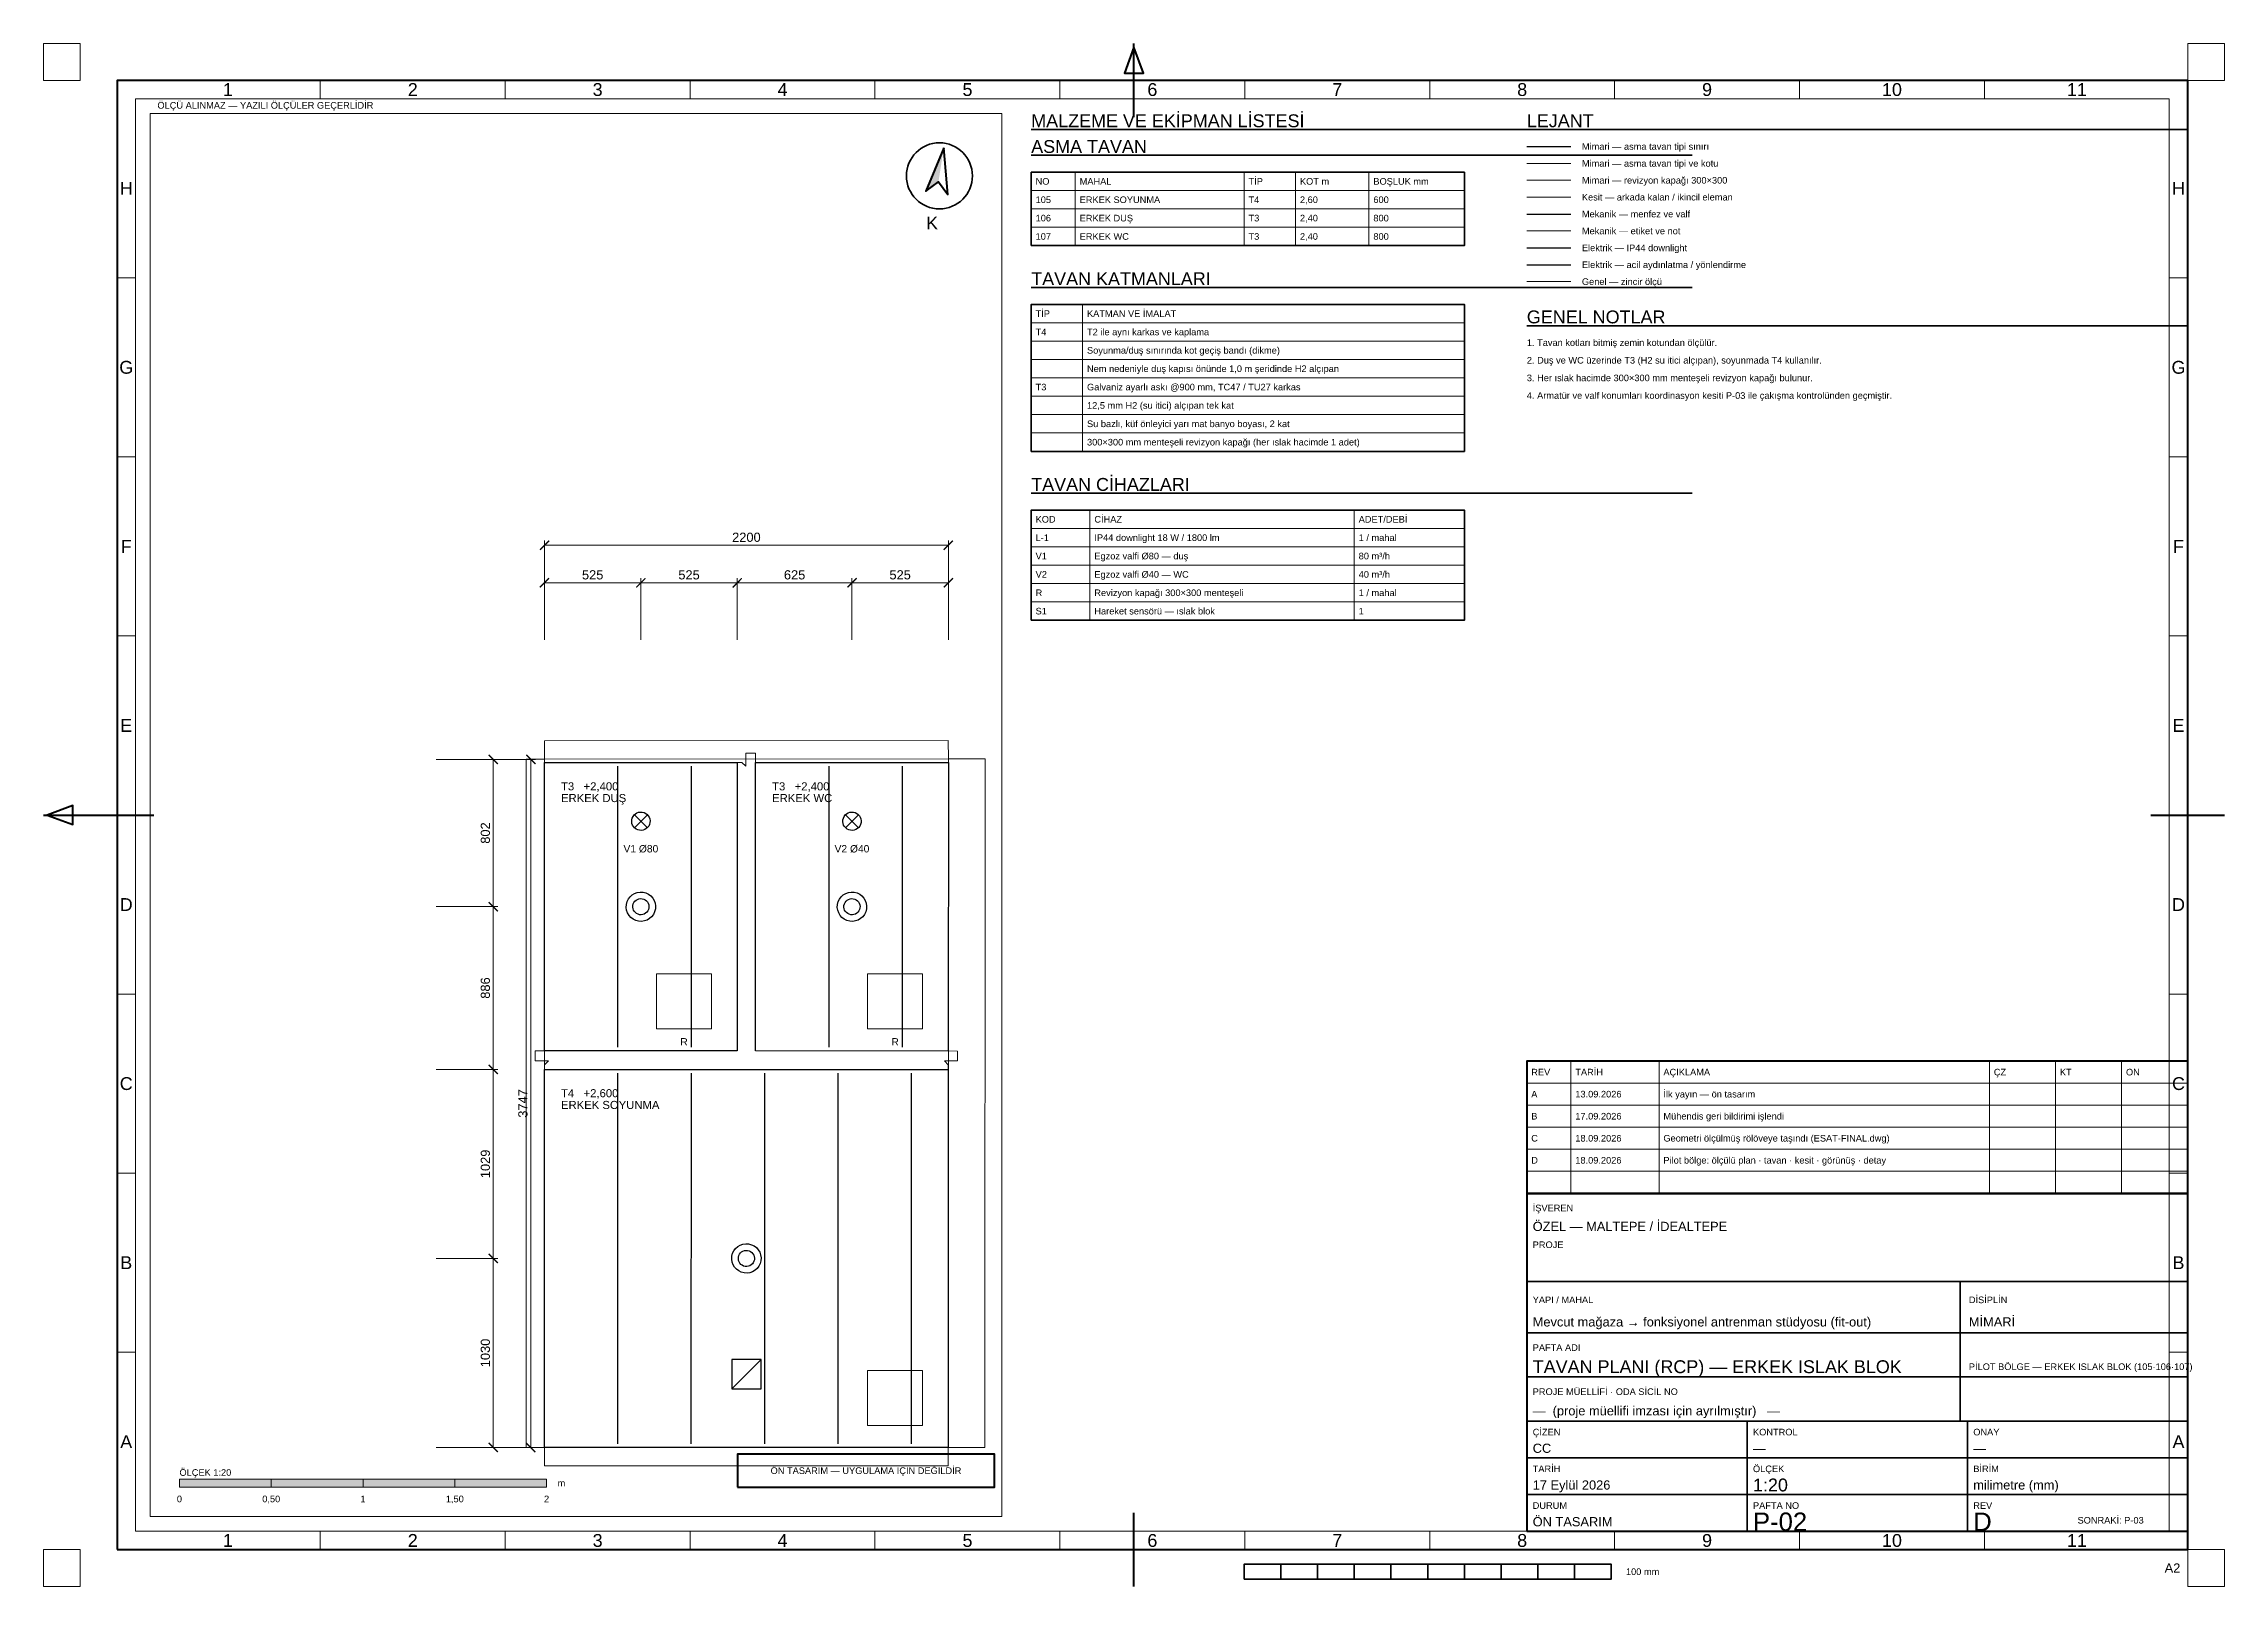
# Paper-space layout 'P-02 TAVAN PLANI (RCP) — ERKEK ISLAK BLOK' of a CAD drawing. Header units: millimetres. Extents: x 0 to 594, y 0 to 420.
# The model-space entities are those that its viewports show. They can reach past a viewport. Long polylines and large blocks are cut down to what shows.
import ezdxf
from ezdxf.enums import TextEntityAlignment as Align

# ---------------------------------------------------------------- set-up
doc = ezdxf.new("R2010")
doc.units = ezdxf.units.MM
for name, color, linetype, lineweight in [('A-KESIT-ARKA', 8, 'Continuous', 18), ('A-TAVAN-KAPAK', 150, 'Continuous', 18), ('A-TAVAN-SINIR', 150, 'Continuous', 25), ('A-TAVAN-YAZI', 150, 'Continuous', 13), ('E-AYD-ACIL', 3, 'Continuous', 25), ('E-AYD-DOWNLIGHT', 2, 'Continuous', 25), ('G-ANTET', 7, 'Continuous', 25), ('G-CERCEVE', 7, 'Continuous', 70), ('G-OLCU-ZINCIR', 7, 'Continuous', 13), ('G-PAFTA-ZON', 8, 'Continuous', 13), ('G-YAZI', 7, 'Continuous', 18), ('M-HAVA-MENFEZ', 3, 'Continuous', 25), ('M-YAZI', 7, 'Continuous', 13)]:
    doc.layers.add(name, color=color, linetype=linetype, lineweight=lineweight)
doc.layers.add('G-VIEWPORT', color=251, linetype='Continuous', lineweight=13, plot=False)
doc.styles.add('GYM', font='arial.ttf')
doc.dimstyles.new('GYM-20', dxfattribs={"dimscale": 20, "dimtxt": 2.5, "dimasz": 2.5, "dimexe": 1.25, "dimexo": 1.5, "dimgap": 0.9, "dimtad": 1, "dimdec": 0, "dimtxsty": 'GYM', "dimblk": 'ARCHTICK', "dimcen": 2.5, "dimclrd": 7, "dimclre": 7, "dimclrt": 7, "dimazin": 3, "dimtfac": 1, "dimtmove": 0, "dimatfit": 3, "dimlwd": 18, "dimlwe": 13})

# ---------------------------------------------------------------- blocks, each defined once
blk = doc.blocks.new('_ARCHTICK')
at = {"color": 0, "linetype": 'BYBLOCK', "const_width": 0.15}
blk.add_lwpolyline([(-0.5, -0.5), (0.5, 0.5)], dxfattribs=at)

msp = doc.modelspace()

# ---------------------------------------------------------------- linework, layer by layer
at = {"layer": 'A-KESIT-ARKA'}
for points in [[(10530.7, 8838.2), (8357, 8498.9), (8341.6, 8597.7), (10515.3, 8937)], [(11104.4, 5132.3), (10530.7, 8838.2), (10728.3, 8868.8), (11302, 5162.9)], [(9637.6, 7090), (9397.3, 8642.5), (9422, 8646.3), (9446, 8628.8), (9435.1, 8699), (9488.5, 8707.2), (9736.5, 7105.3), (10823.5, 7273.6), (10831.8, 7220.2), (10761.6, 7209.4), (10785.6, 7191.8), (10789.4, 7167.1), (9707.2, 6999.6), (8615.4, 6830.5), (8611.5, 6855.3), (8629.1, 6879.2), (8558.9, 6868.4), (8550.6, 6921.7)], [(8357, 8498.9), (8930.5, 4795.6), (8831.7, 4780.3), (8258.2, 8483.6)], [(8930.5, 4795.6), (11104.4, 5132.3), (11119.7, 5033.5), (8945.8, 4696.8)]]:
    msp.add_lwpolyline(points, close=True, dxfattribs=at)
at = {"layer": 'A-TAVAN-KAPAK'}
for points in [[(10321.1, 7317.2), (10617.5, 7363.2), (10571.6, 7659.6), (10275.2, 7613.7)], [(9184.6, 7141.3), (9481.1, 7187.2), (9435.2, 7483.7), (9138.7, 7437.8)], [(10651.4, 5183.6), (10947.8, 5229.5), (10901.9, 5525.9), (10605.5, 5480)]]:
    msp.add_lwpolyline(points, close=True, dxfattribs=at)
at = {"layer": 'A-TAVAN-SINIR'}
for p, q in [((10128.7, 7186.3), (9894.4, 8699.3)), ((10524, 7247.5), (10289.7, 8760.5)), ((9387.6, 7071.5), (9153.3, 8584.6)), ((8992.3, 7010.3), (8758, 8523.3)), ((10508.6, 5060.3), (10199.6, 7055.7)), ((10903.9, 5121.5), (10594.9, 7116.9)), ((9718, 4937.8), (9409, 6933.2)), ((10113.3, 4999), (9804.3, 6994.5)), ((9322.7, 4876.6), (9013.7, 6872))]:
    msp.add_line(p, q, dxfattribs=at)
for points in [[(10533.8, 8818.4), (10774.1, 7265.9), (9736.5, 7105.3), (9496.1, 8657.8)], [(8359.6, 8481.9), (9397.3, 8642.5), (9637.6, 7090), (8600.1, 6929.4)], [(8930.5, 4795.6), (8615.4, 6830.5), (9707.2, 6999.6), (10789.4, 7167.1), (11104.4, 5132.3)]]:
    msp.add_lwpolyline(points, close=True, dxfattribs=at)
at = {"layer": 'E-AYD-ACIL'}
msp.add_line((9889.5, 5267.9), (10023.1, 5450.6), dxfattribs=at)
msp.add_lwpolyline([(9889.5, 5267.9), (10047.6, 5292.4), (10023.1, 5450.6), (9865, 5426.1)], close=True, dxfattribs=at)
at = {"layer": 'E-AYD-DOWNLIGHT'}
for centre, radius in [((10135.2, 7961.9), 80), ((10135.2, 7961.9), 44), ((8998.7, 7786), 80), ((8998.7, 7786), 44), ((9860, 5981.4), 80), ((9860, 5981.4), 44)]:
    msp.add_circle(centre, radius, dxfattribs=at)
at = {"layer": 'M-HAVA-MENFEZ'}
for p, q in [((10104.3, 8392.4), (10023.6, 8451.5)), ((10034.4, 8381.6), (10093.5, 8462.3)), ((8967.8, 8216.5), (8887.1, 8275.5)), ((8898, 8205.7), (8957, 8286.4))]:
    msp.add_line(p, q, dxfattribs=at)
for centre in [(10063.9, 8422), (8927.5, 8246)]:
    msp.add_circle(centre, 50, dxfattribs=at)

# ---------------------------------------------------------------- texts
at = {"layer": 'A-TAVAN-KAPAK', "style": 'GYM'}
for p in [(10480, 7271), (9343.6, 7095.1)]:
    msp.add_text('R', height=40, rotation=8.80418, dxfattribs=at).set_placement(p, align=Align.MIDDLE_CENTER)
at = {"layer": 'A-TAVAN-YAZI', "style": 'GYM'}
for s, p in [('T3   +2,400', (9604.9, 8543.1)), ('T3   +2,400', (8468.5, 8367.2)), ('ERKEK WC', (9614.7, 8480.1)), ('ERKEK DUŞ', (8478.3, 8304.1)), ('T4   +2,600', (8724.2, 6715.9)), ('ERKEK SOYUNMA', (8734, 6652.8))]:
    msp.add_text(s, height=44, rotation=8.80418, dxfattribs=at).set_placement(p, align=Align.MIDDLE_LEFT)
at = {"layer": 'M-YAZI', "style": 'GYM'}
for s, p in [('V2 Ø40', (10086.9, 8273.7)), ('V1 Ø80', (8950.5, 8097.8))]:
    msp.add_text(s, height=40, rotation=8.80418, dxfattribs=at).set_placement(p, align=Align.MIDDLE_CENTER)

# ---------------------------------------------------------------- dimensions: what is measured, and where the dimension line sits
at = {"layer": 'G-OLCU-ZINCIR'}
for base, p1, p2, angle in [((8178.6, 9650.8), (8262.1, 9111.6), (10436.2, 9448.3), 8.80418), ((9865.2, 9705), (9917.4, 9368), (10436.2, 9448.3), 8.80418), ((8728.7, 9528.9), (8780.9, 9192), (9299.7, 9272.3), 8.80418), ((9247.6, 9609.3), (9299.7, 9272.3), (9917.4, 9368), 8.80418), ((8209.9, 9448.6), (8262.1, 9111.6), (8780.9, 9192), 8.80418), ((8857, 4784.2), (8317.8, 4700.7), (7744.4, 8403.6), 98.803), ((8204.1, 7663.2), (7867.1, 7611), (7744.4, 8403.6), 98.803), ((8339.7, 6787.6), (8002.7, 6735.4), (7867.1, 7611), 98.803), ((8497.2, 5770.8), (8160.2, 5718.6), (8002.7, 6735.4), 98.803), ((8654.8, 4752.9), (8317.8, 4700.7), (8160.2, 5718.6), 98.803)]:
    msp.add_linear_dim(base=base, p1=p1, p2=p2, angle=angle, dimstyle='GYM-20', dxfattribs=at).render()

psp = doc.layouts.new('P-02 TAVAN PLANI (RCP) — ERKEK ISLAK BLOK')

# ---------------------------------------------------------------- hatches: boundary and pattern name
at = {"layer": 'G-ANTET'}
for color, points in [(7, [(245.18, 391.65), (240.26, 379.84), (243.75, 382.4)]), (7, [(37, 27), (62, 27), (62, 29.2), (37, 29.2)]), (0, [(62, 27), (87, 27), (87, 29.2), (62, 29.2)]), (7, [(87, 27), (112, 27), (112, 29.2), (87, 29.2)]), (0, [(112, 27), (137, 27), (137, 29.2), (112, 29.2)])]:
    psp.add_hatch(color=color, dxfattribs=at).paths.add_polyline_path(points)

# ---------------------------------------------------------------- linework, layer by layer
at = {"layer": 'G-ANTET', "color": 150, "linetype": 'Continuous', "lineweight": 25}
psp.add_line((404, 392), (416, 392), dxfattribs=at)
at = {"layer": 'G-ANTET', "color": 150, "linetype": 'Continuous', "lineweight": 13}
psp.add_line((404, 387.4), (416, 387.4), dxfattribs=at)
at = {"layer": 'G-ANTET', "lineweight": 13}
for p, q in [((281, 365), (281, 385)), ((327, 365), (327, 385)), ((341, 365), (341, 385)), ((361, 365), (361, 385)), ((269, 380), (387, 380)), ((269, 375), (387, 375)), ((269, 370), (387, 370)), ((283, 309), (283, 349)), ((269, 344), (387, 344)), ((269, 339), (387, 339)), ((269, 334), (387, 334)), ((269, 329), (387, 329)), ((269, 324), (387, 324)), ((269, 319), (387, 319)), ((269, 314), (387, 314)), ((285, 263), (285, 293)), ((357, 263), (357, 293)), ((269, 288), (387, 288)), ((269, 283), (387, 283)), ((269, 278), (387, 278)), ((269, 273), (387, 273)), ((269, 268), (387, 268))]:
    psp.add_line(p, q, dxfattribs=at)
at = {"layer": 'G-ANTET', "color": 150, "linetype": 'Continuous', "lineweight": 18}
psp.add_line((404, 382.8), (416, 382.8), dxfattribs=at)
at = {"layer": 'G-ANTET', "color": 8, "linetype": 'Continuous', "lineweight": 18}
psp.add_line((404, 378.2), (416, 378.2), dxfattribs=at)
at = {"layer": 'G-ANTET', "color": 3, "linetype": 'Continuous', "lineweight": 25}
for p, q in [((404, 373.6), (416, 373.6)), ((404, 359.8), (416, 359.8))]:
    psp.add_line(p, q, dxfattribs=at)
at = {"layer": 'G-ANTET', "color": 7, "linetype": 'Continuous', "lineweight": 13}
for p, q in [((404, 369), (416, 369)), ((404, 355.2), (416, 355.2))]:
    psp.add_line(p, q, dxfattribs=at)
at = {"layer": 'G-ANTET', "color": 2, "linetype": 'Continuous', "lineweight": 25}
psp.add_line((404, 364.4), (416, 364.4), dxfattribs=at)
at = {"layer": 'G-ANTET', "lineweight": 18}
for p, q in [((416, 107), (416, 143)), ((440, 107), (440, 143)), ((530, 107), (530, 143)), ((548, 107), (548, 143)), ((566, 107), (566, 143)), ((404, 137), (584, 137)), ((404, 131), (584, 131)), ((404, 125), (584, 125)), ((404, 119), (584, 119)), ((404, 113), (584, 113)), ((404, 107), (584, 107))]:
    psp.add_line(p, q, dxfattribs=at)
at = {"layer": 'G-ANTET', "lineweight": 35}
for p, q in [((404, 83), (584, 83)), ((522, 69), (522, 83)), ((404, 69), (584, 69)), ((522, 45), (522, 69)), ((404, 57), (584, 57)), ((404, 45), (584, 45)), ((464, 15), (464, 45)), ((524, 15), (524, 45)), ((404, 35), (584, 35)), ((404, 25), (584, 25))]:
    psp.add_line(p, q, dxfattribs=at)
at = {"layer": 'G-ANTET', "lineweight": 50}
for points in [[(245.18, 391.65), (240.26, 379.84), (243.75, 382.4), (246.31, 378.91)], [(404, 107), (584, 107), (584, 143), (404, 143)]]:
    psp.add_lwpolyline(points, close=True, dxfattribs=at)
at = {"layer": 'G-ANTET', "lineweight": 35}
for points in [[(269, 365), (387, 365), (387, 385), (269, 385)], [(269, 309), (387, 309), (387, 349), (269, 349)], [(269, 263), (387, 263), (387, 293), (269, 293)]]:
    psp.add_lwpolyline(points, close=True, dxfattribs=at)
at = {"layer": 'G-ANTET', "lineweight": 100}
psp.add_lwpolyline([(404, 15), (584, 15), (584, 107), (404, 107)], close=True, dxfattribs=at)
at = {"layer": 'G-ANTET', "color": 1, "lineweight": 50}
psp.add_lwpolyline([(189, 27), (259, 27), (259, 36), (189, 36)], close=True, dxfattribs=at)
at = {"layer": 'G-ANTET', "lineweight": 18}
for points in [[(37, 27), (62, 27), (62, 29.2), (37, 29.2)], [(62, 27), (87, 27), (87, 29.2), (62, 29.2)], [(87, 27), (112, 27), (112, 29.2), (87, 29.2)], [(112, 27), (137, 27), (137, 29.2), (112, 29.2)]]:
    psp.add_lwpolyline(points, close=True, dxfattribs=at)
at = {"layer": 'G-ANTET', "lineweight": 35}
psp.add_circle((244, 384), 9, dxfattribs=at)
at = {"layer": 'G-CERCEVE', "lineweight": 70}
for p, q in [((297, 400), (297, 420)), ((0, 210), (30, 210)), ((574, 210), (594, 210)), ((297, 0), (297, 20))]:
    psp.add_line(p, q, dxfattribs=at)
at = {"layer": 'G-CERCEVE', "lineweight": 35}
for p, q in [((327, 2), (327, 6)), ((337, 2), (337, 6)), ((347, 2), (347, 6)), ((357, 2), (357, 6)), ((367, 2), (367, 6)), ((377, 2), (377, 6)), ((387, 2), (387, 6)), ((397, 2), (397, 6)), ((407, 2), (407, 6)), ((417, 2), (417, 6)), ((427, 2), (427, 6))]:
    psp.add_line(p, q, dxfattribs=at)
at = {"layer": 'G-CERCEVE', "lineweight": 13}
for points in [[(0, 410), (10, 410), (10, 420), (0, 420)], [(584, 410), (594, 410), (594, 420), (584, 420)], [(0, 0), (10, 0), (10, 10), (0, 10)], [(584, 0), (594, 0), (594, 10), (584, 10)]]:
    psp.add_lwpolyline(points, close=True, dxfattribs=at)
at = {"layer": 'G-CERCEVE', "lineweight": 70}
for points in [[(297, 419), (294.4, 412), (299.6, 412)], [(20, 10), (584, 10), (584, 410), (20, 410)], [(1, 210), (8, 207.4), (8, 212.6)]]:
    psp.add_lwpolyline(points, close=True, dxfattribs=at)
at = {"layer": 'G-CERCEVE', "lineweight": 18}
psp.add_lwpolyline([(29, 19), (261, 19), (261, 401), (29, 401)], close=True, dxfattribs=at)
at = {"layer": 'G-CERCEVE', "lineweight": 35}
psp.add_lwpolyline([(327, 2), (427, 2), (427, 6), (327, 6)], close=True, dxfattribs=at)
at = {"layer": 'G-PAFTA-ZON', "lineweight": 13}
for p, q in [((75.36, 405), (75.36, 410)), ((125.73, 405), (125.73, 410)), ((176.09, 405), (176.09, 410)), ((226.45, 405), (226.45, 410)), ((276.82, 405), (276.82, 410)), ((327.18, 405), (327.18, 410)), ((377.55, 405), (377.55, 410)), ((427.91, 405), (427.91, 410)), ((478.27, 405), (478.27, 410)), ((528.64, 405), (528.64, 410)), ((20, 356.25), (25, 356.25)), ((579, 356.25), (584, 356.25)), ((20, 307.5), (25, 307.5)), ((579, 307.5), (584, 307.5)), ((20, 258.75), (25, 258.75)), ((579, 258.75), (584, 258.75)), ((20, 210), (25, 210)), ((579, 210), (584, 210)), ((20, 161.25), (25, 161.25)), ((579, 161.25), (584, 161.25)), ((20, 112.5), (25, 112.5)), ((579, 112.5), (584, 112.5)), ((20, 63.75), (25, 63.75)), ((579, 63.75), (584, 63.75)), ((75.36, 10), (75.36, 15)), ((125.73, 10), (125.73, 15)), ((176.09, 10), (176.09, 15)), ((226.45, 10), (226.45, 15)), ((276.82, 10), (276.82, 15)), ((327.18, 10), (327.18, 15)), ((377.55, 10), (377.55, 15)), ((427.91, 10), (427.91, 15)), ((478.27, 10), (478.27, 15)), ((528.64, 10), (528.64, 15))]:
    psp.add_line(p, q, dxfattribs=at)
psp.add_lwpolyline([(25, 15), (579, 15), (579, 405), (25, 405)], close=True, dxfattribs=at)
at = {"layer": 'G-YAZI', "lineweight": 35}
for p, q in [((269, 396.6), (449, 396.6)), ((404, 396.6), (584, 396.6)), ((269, 389.6), (449, 389.6)), ((269, 353.6), (449, 353.6)), ((404, 343.2), (584, 343.2)), ((269, 297.6), (449, 297.6))]:
    psp.add_line(p, q, dxfattribs=at)

# ---------------------------------------------------------------- texts
at = {"layer": 'G-ANTET', "style": 'GYM'}
for s, height, p in [('NO', 1.8, (270.2, 382.5)), ('MAHAL', 1.8, (282.2, 382.5)), ('TİP', 1.8, (328.2, 382.5)), ('KOT m', 1.8, (342.2, 382.5)), ('BOŞLUK mm', 1.8, (362.2, 382.5)), ('TİP', 1.8, (270.2, 346.5)), ('KATMAN VE İMALAT', 1.8, (284.2, 346.5)), ('KOD', 1.8, (270.2, 290.5)), ('CİHAZ', 1.8, (286.2, 290.5)), ('ADET/DEBİ', 1.8, (358.2, 290.5)), ('REV', 1.8, (405.2, 140)), ('TARİH', 1.8, (417.2, 140)), ('AÇIKLAMA', 1.8, (441.2, 140)), ('ÇZ', 1.8, (531.2, 140)), ('KT', 1.8, (549.2, 140)), ('ON', 1.8, (567.2, 140)), ('A', 1.8, (405.2, 134)), ('13.09.2026', 1.8, (417.2, 134)), ('İlk yayın — ön tasarım', 1.8, (441.2, 134)), ('B', 1.8, (405.2, 128)), ('17.09.2026', 1.8, (417.2, 128)), ('Mühendis geri bildirimi işlendi', 1.8, (441.2, 128)), ('C', 1.8, (405.2, 122)), ('18.09.2026', 1.8, (417.2, 122)), ('Geometri ölçülmüş rölöveye taşındı (ESAT-FINAL.dwg)', 1.8, (441.2, 122)), ('D', 1.8, (405.2, 116)), ('18.09.2026', 1.8, (417.2, 116)), ('Pilot bölge: ölçülü plan · tavan · kesit · görünüş · detay', 1.8, (441.2, 116)), ('İŞVEREN', 1.8, (405.6, 103)), ('ÖZEL — MALTEPE / İDEALTEPE', 2.5, (405.6, 98)), ('PROJE', 1.8, (405.6, 93)), ('YAPI / MAHAL', 1.8, (405.6, 78)), ('DİSİPLİN', 1.8, (524.4, 78)), ('Mevcut mağaza → fonksiyonel antrenman stüdyosu (fit-out)', 2.5, (405.6, 72)), ('MİMARİ', 2.5, (524.4, 72)), ('PAFTA ADI', 1.8, (405.6, 65)), ('TAVAN PLANI (RCP) — ERKEK ISLAK BLOK', 3.5, (405.6, 59.8)), ('PİLOT BÖLGE — ERKEK ISLAK BLOK (105·106·107)', 1.8, (524.4, 59.8)), ('PROJE MÜELLİFİ · ODA SİCİL NO', 1.8, (405.6, 53)), ('—  (proje müellifi imzası için ayrılmıştır)   —', 2.5, (405.6, 47.8)), ('ÇİZEN', 1.8, (405.6, 42)), ('KONTROL', 1.8, (465.6, 42)), ('ONAY', 1.8, (525.6, 42)), ('CC', 2.5, (405.6, 37.6)), ('—', 2.5, (465.6, 37.6)), ('—', 2.5, (525.6, 37.6)), ('ÖLÇEK 1:20', 1.8, (37, 31)), ('TARİH', 1.8, (405.6, 32)), ('ÖLÇEK', 1.8, (465.6, 32)), ('BİRİM', 1.8, (525.6, 32)), ('m', 1.8, (140, 28.1)), ('17 Eylül 2026', 2.5, (405.6, 27.6)), ('1:20', 3.5, (465.6, 27.6)), ('milimetre (mm)', 2.5, (525.6, 27.6)), ('ÖN TASARIM', 2.5, (405.6, 17.6)), ('DURUM', 1.8, (405.6, 22)), ('PAFTA NO', 1.8, (465.6, 22)), ('P-02', 5, (465.6, 17.6)), ('REV', 1.8, (525.6, 22)), ('D', 5, (525.6, 17.6)), ('SONRAKİ: P-03', 1.8, (554, 18))]:
    psp.add_text(s, height=height, dxfattribs=at).set_placement(p, align=Align.MIDDLE_LEFT)
for s, height, p in [('K', 3.5, (242.01, 371.15)), ('0', 1.8, (37, 23.8)), ('0,50', 1.8, (62, 23.8)), ('1', 1.8, (87, 23.8)), ('1,50', 1.8, (112, 23.8)), ('2', 1.8, (137, 23.8))]:
    psp.add_text(s, height=height, dxfattribs=at).set_placement(p, align=Align.MIDDLE_CENTER)
at = {"layer": 'G-ANTET', "color": 1, "style": 'GYM'}
psp.add_text('ÖN TASARIM — UYGULAMA İÇİN DEĞİLDİR', height=1.8, dxfattribs=at).set_placement((224, 31.5), align=Align.MIDDLE_CENTER)
at = {"layer": 'G-CERCEVE', "style": 'GYM'}
psp.add_text('A2', height=2.5, dxfattribs=at).set_placement((582, 5), align=Align.MIDDLE_RIGHT)
psp.add_text('100 mm', height=1.8, dxfattribs=at).set_placement((431, 4), align=Align.MIDDLE_LEFT)
at = {"layer": 'G-PAFTA-ZON', "style": 'GYM'}
for s, p in [('1', (50.18, 407.5)), ('2', (100.55, 407.5)), ('3', (150.91, 407.5)), ('4', (201.27, 407.5)), ('5', (251.64, 407.5)), ('6', (302, 407.5)), ('7', (352.36, 407.5)), ('8', (402.73, 407.5)), ('9', (453.09, 407.5)), ('10', (503.45, 407.5)), ('11', (553.82, 407.5)), ('H', (22.5, 380.62)), ('H', (581.5, 380.62)), ('G', (22.5, 331.88)), ('G', (581.5, 331.88)), ('F', (22.5, 283.12)), ('F', (581.5, 283.12)), ('E', (22.5, 234.38)), ('E', (581.5, 234.38)), ('D', (22.5, 185.62)), ('D', (581.5, 185.62)), ('C', (22.5, 136.88)), ('C', (581.5, 136.88)), ('B', (22.5, 88.12)), ('B', (581.5, 88.12)), ('A', (22.5, 39.38)), ('A', (581.5, 39.38)), ('1', (50.18, 12.5)), ('2', (100.55, 12.5)), ('3', (150.91, 12.5)), ('4', (201.27, 12.5)), ('5', (251.64, 12.5)), ('6', (302, 12.5)), ('7', (352.36, 12.5)), ('8', (402.73, 12.5)), ('9', (453.09, 12.5)), ('10', (503.45, 12.5)), ('11', (553.82, 12.5))]:
    psp.add_text(s, height=3.5, dxfattribs=at).set_placement(p, align=Align.MIDDLE_CENTER)
at = {"layer": 'G-YAZI', "style": 'GYM'}
for s, height, p in [('ÖLÇÜ ALINMAZ — YAZILI ÖLÇÜLER GEÇERLİDİR', 1.8, (31, 403.2)), ('MALZEME VE EKİPMAN LİSTESİ', 3.5, (269, 399)), ('LEJANT', 3.5, (404, 399)), ('ASMA TAVAN', 3.5, (269, 392)), ('Mimari — asma tavan tipi sınırı', 1.8, (419, 392)), ('Mimari — asma tavan tipi ve kotu', 1.8, (419, 387.4)), ('Mimari — revizyon kapağı 300×300', 1.8, (419, 382.8)), ('105', 1.8, (270.2, 377.5)), ('ERKEK SOYUNMA', 1.8, (282.2, 377.5)), ('T4', 1.8, (328.2, 377.5)), ('2,60', 1.8, (342.2, 377.5)), ('600', 1.8, (362.2, 377.5)), ('Kesit — arkada kalan / ikincil eleman', 1.8, (419, 378.2)), ('Mekanik — menfez ve valf', 1.8, (419, 373.6)), ('106', 1.8, (270.2, 372.5)), ('107', 1.8, (270.2, 367.5)), ('ERKEK DUŞ', 1.8, (282.2, 372.5)), ('ERKEK WC', 1.8, (282.2, 367.5)), ('T3', 1.8, (328.2, 372.5)), ('T3', 1.8, (328.2, 367.5)), ('2,40', 1.8, (342.2, 372.5)), ('2,40', 1.8, (342.2, 367.5)), ('800', 1.8, (362.2, 372.5)), ('800', 1.8, (362.2, 367.5)), ('Mekanik — etiket ve not', 1.8, (419, 369)), ('Elektrik — IP44 downlight', 1.8, (419, 364.4)), ('TAVAN KATMANLARI', 3.5, (269, 356)), ('Elektrik — acil aydınlatma / yönlendirme', 1.8, (419, 359.8)), ('Genel — zincir ölçü', 1.8, (419, 355.2)), ('GENEL NOTLAR', 3.5, (404, 345.6)), ('T4', 1.8, (270.2, 341.5)), ('T2 ile aynı karkas ve kaplama', 1.8, (284.2, 341.5)), ('1. Tavan kotları bitmiş zemin kotundan ölçülür.', 1.8, (404, 338.6)), ('Soyunma/duş sınırında kot geçiş bandı (dikme)', 1.8, (284.2, 336.5)), ('2. Duş ve WC üzerinde T3 (H2 su itici alçıpan), soyunmada T4 kullanılır.', 1.8, (404, 333.8)), ('T3', 1.8, (270.2, 326.5)), ('Galvaniz ayarlı askı @900 mm, TC47 / TU27 karkas', 1.8, (284.2, 326.5)), ('Nem nedeniyle duş kapısı önünde 1,0 m şeridinde H2 alçıpan', 1.8, (284.2, 331.5)), ('3. Her ıslak hacimde 300×300 mm menteşeli revizyon kapağı bulunur.', 1.8, (404, 329)), ('12,5 mm H2 (su itici) alçıpan tek kat', 1.8, (284.2, 321.5)), ('4. Armatür ve valf konumları koordinasyon kesiti P-03 ile çakışma kontrolünden geçmiştir.', 1.8, (404, 324.2)), ('Su bazlı, küf önleyici yarı mat banyo boyası, 2 kat', 1.8, (284.2, 316.5)), ('300×300 mm menteşeli revizyon kapağı (her ıslak hacimde 1 adet)', 1.8, (284.2, 311.5)), ('TAVAN CİHAZLARI', 3.5, (269, 300)), ('L-1', 1.8, (270.2, 285.5)), ('IP44 downlight 18 W / 1800 lm', 1.8, (286.2, 285.5)), ('1 / mahal', 1.8, (358.2, 285.5)), ('V1', 1.8, (270.2, 280.5)), ('Egzoz valfi Ø80 — duş', 1.8, (286.2, 280.5)), ('80 m³/h', 1.8, (358.2, 280.5)), ('V2', 1.8, (270.2, 275.5)), ('Egzoz valfi Ø40 — WC', 1.8, (286.2, 275.5)), ('40 m³/h', 1.8, (358.2, 275.5)), ('R', 1.8, (270.2, 270.5)), ('Revizyon kapağı 300×300 menteşeli', 1.8, (286.2, 270.5)), ('1 / mahal', 1.8, (358.2, 270.5)), ('S1', 1.8, (270.2, 265.5)), ('Hareket sensörü — ıslak blok', 1.8, (286.2, 265.5)), ('1', 1.8, (358.2, 265.5))]:
    psp.add_text(s, height=height, dxfattribs=at).set_placement(p, align=Align.MIDDLE_LEFT)

# ---------------------------------------------------------------- viewports
at = {"layer": 'G-VIEWPORT', "view_twist_angle": -8.804183}
psp.add_viewport(center=(145, 210), size=(232, 382), view_center_point=(9730.77, 6816.3), view_height=7640, dxfattribs=at)

doc.saveas('drawing.dxf')
